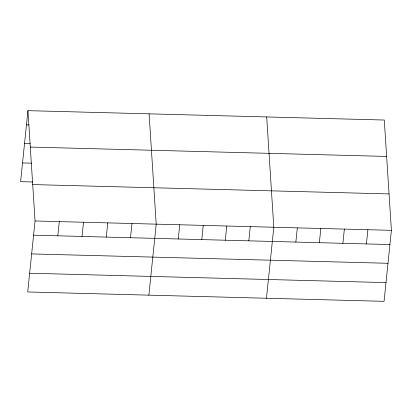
<?xml version="1.0" encoding="UTF-8"?>
<svg xmlns="http://www.w3.org/2000/svg" width="412" height="412" viewBox="0 0 412 412"><rect width="100%" height="100%" fill="white"/><g stroke="black" fill="none" stroke-linecap="round" stroke-linejoin="round"><path stroke-width="0.62" d="M27.939 110.658L35.051 220.966L27.717 291.964L384.061 301.342L391.4 230.339L384.283 120.036L27.939 110.658L20.6 181.661L32.718 181.98M57.814 235.813L59.282 221.605M82.045 236.452L83.518 222.238M106.281 237.091L107.748 222.877M130.511 237.724L131.979 223.515M148.871 295.152L156.21 224.154L149.098 113.846M178.262 238.981L179.73 224.772M201.782 239.599L203.25 225.39M225.297 240.222L226.765 226.008M248.817 240.84L250.285 226.626M266.466 298.247L273.805 227.244L266.693 116.941M295.857 242.076L297.325 227.862M319.372 242.694L320.845 228.48M342.892 243.312L344.36 229.103M366.412 243.93L367.88 229.721M26.471 124.872L29.02 124.939M24.529 143.613L30.272 143.762M30.287 147.058L386.631 156.436M22.536 162.92L31.466 163.157M32.703 184.566L389.052 193.939M35.051 220.966L391.4 230.339M33.583 235.175L389.932 244.548M31.647 253.916L387.996 263.289M29.654 273.228L385.998 282.601"/></g></svg>
